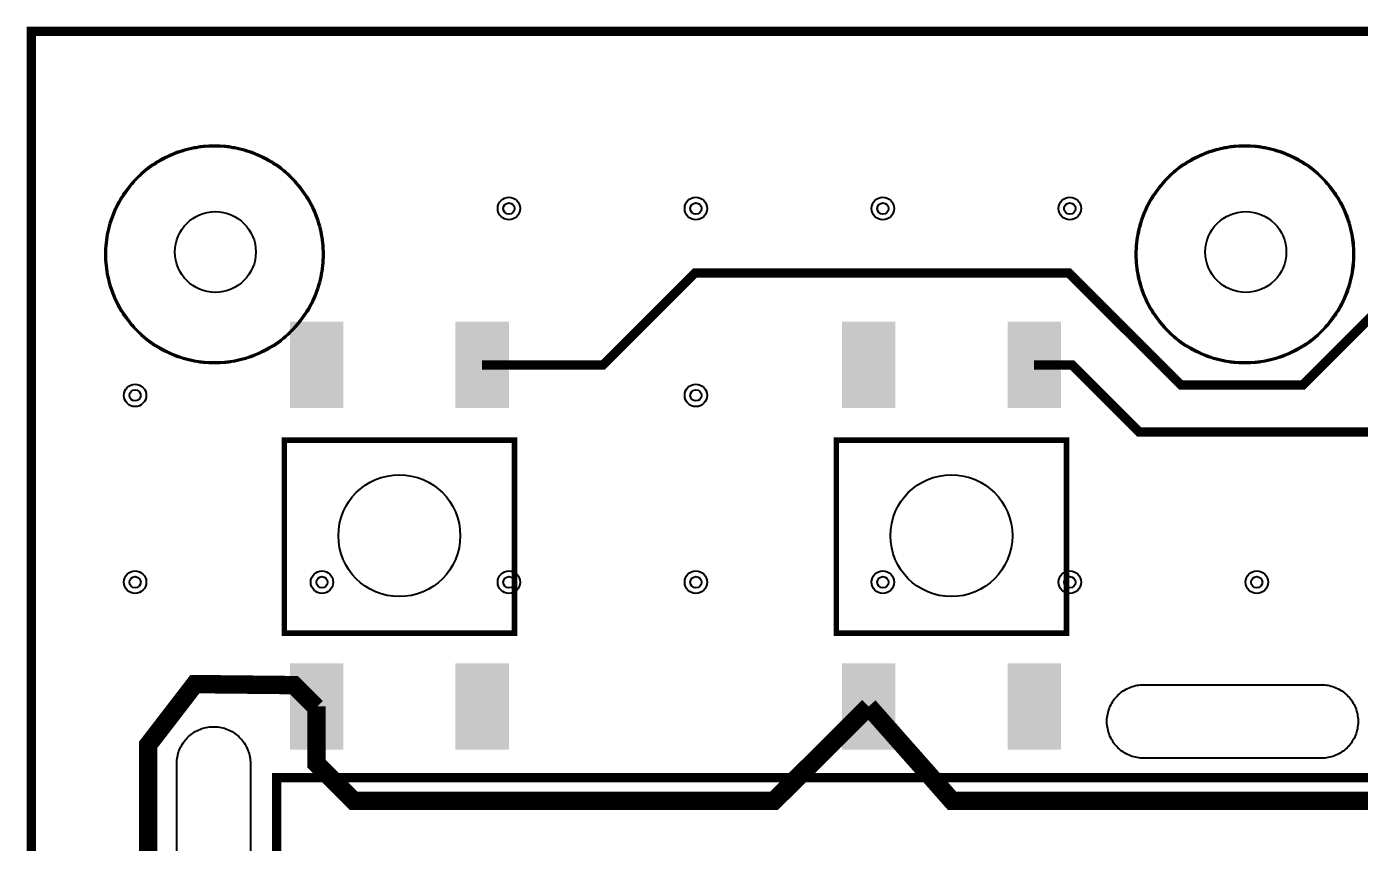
# Model space of a CAD drawing. Header units: millimetres. Extents: x -0.1 to 66.1, y -51.1 to 2.1.
# Drawn here: x -0.13 to 36.08, y -20.05 to 2.13 of the extents above; entities that cross this region are included whole.
import ezdxf

# ---------------------------------------------------------------- set-up
doc = ezdxf.new("R2010")
doc.units = ezdxf.units.MM
for name, color, linetype, true_color in [('BoardOutLine', 7, 'Continuous', 0xff00ff), ('BottomLayer', 7, 'Continuous', 0x0000ff), ('Hole', 7, 'Continuous', 0x222222), ('Multi-Layer', 7, 'Continuous', 0xc0c0c0), ('TopLayer', 7, 'Continuous', 0xff0000), ('TopPasteMaskLayer', 7, 'Continuous', 0x808080), ('TopSilkLayer', 7, 'Continuous', 0xffcc00), ('TopSolderMaskLayer', 7, 'Continuous', 0x800080)]:
    doc.layers.add(name, color=color, linetype=linetype, true_color=true_color)

msp = doc.modelspace()

# ---------------------------------------------------------------- hatches: boundary and pattern name
at = {"layer": 'TopLayer'}
for points in [[(7.05, -5.92), (8.45, -5.92), (8.45, -8.22), (7.05, -8.22)], [(11.55, -5.92), (12.95, -5.92), (12.95, -8.22), (11.55, -8.22)], [(22.05, -5.92), (23.45, -5.92), (23.45, -8.22), (22.05, -8.22)], [(26.55, -5.92), (27.95, -5.92), (27.95, -8.22), (26.55, -8.22)], [(7.05, -15.206), (8.45, -15.206), (8.45, -17.506), (7.05, -17.506)], [(11.55, -15.206), (12.95, -15.206), (12.95, -17.506), (11.55, -17.506)], [(22.05, -15.206), (23.45, -15.206), (23.45, -17.506), (22.05, -17.506)], [(26.55, -15.206), (27.95, -15.206), (27.95, -17.506), (26.55, -17.506)]]:
    msp.add_hatch(color=256, dxfattribs=at).paths.add_polyline_path(points)
at = {"layer": 'TopPasteMaskLayer'}
for points in [[(7.05, -5.92), (8.45, -5.92), (8.45, -8.22), (7.05, -8.22)], [(11.55, -5.92), (12.95, -5.92), (12.95, -8.22), (11.55, -8.22)], [(22.05, -5.92), (23.45, -5.92), (23.45, -8.22), (22.05, -8.22)], [(26.55, -5.92), (27.95, -5.92), (27.95, -8.22), (26.55, -8.22)], [(7.05, -15.206), (8.45, -15.206), (8.45, -17.506), (7.05, -17.506)], [(11.55, -15.206), (12.95, -15.206), (12.95, -17.506), (11.55, -17.506)], [(22.05, -15.206), (23.45, -15.206), (23.45, -17.506), (22.05, -17.506)], [(26.55, -15.206), (27.95, -15.206), (27.95, -17.506), (26.55, -17.506)]]:
    msp.add_hatch(color=256, dxfattribs=at).paths.add_polyline_path(points)
at = {"layer": 'TopSolderMaskLayer'}
for points in [[(7.025, -5.895), (8.475, -5.895), (8.475, -8.245), (7.025, -8.245)], [(11.525, -5.895), (12.975, -5.895), (12.975, -8.245), (11.525, -8.245)], [(22.025, -5.895), (23.475, -5.895), (23.475, -8.245), (22.025, -8.245)], [(26.525, -5.895), (27.975, -5.895), (27.975, -8.245), (26.525, -8.245)], [(7.025, -15.181), (8.475, -15.181), (8.475, -17.532), (7.025, -17.532)], [(11.525, -15.181), (12.975, -15.181), (12.975, -17.532), (11.525, -17.532)], [(22.025, -15.181), (23.475, -15.181), (23.475, -17.532), (22.025, -17.532)], [(26.525, -15.181), (27.975, -15.181), (27.975, -17.532), (26.525, -17.532)]]:
    msp.add_hatch(color=256, dxfattribs=at).paths.add_polyline_path(points)

# ---------------------------------------------------------------- linework, layer by layer
at = {"layer": 'BoardOutLine', "const_width": 0.254}
msp.add_lwpolyline([(0, 2), (66, 2), (66, -51), (0, -51), (0, 2)], close=True, dxfattribs=at)
at = {"layer": 'BottomLayer'}
for points in [[(2.041, -4.064), (2.042, -3.987), (2.046, -3.909), (2.051, -3.832), (2.058, -3.755), (2.067, -3.678), (2.078, -3.601), (2.091, -3.525), (2.107, -3.449), (2.124, -3.373), (2.143, -3.298), (2.164, -3.224), (2.187, -3.15), (2.213, -3.077), (2.24, -3.004), (2.269, -2.932), (2.299, -2.861), (2.332, -2.791), (2.367, -2.721), (2.403, -2.653), (2.441, -2.586), (2.481, -2.519), (2.523, -2.454), (2.566, -2.39), (2.611, -2.327), (2.658, -2.265), (2.706, -2.204), (2.756, -2.145), (2.807, -2.087), (2.86, -2.031), (2.915, -1.975), (2.971, -1.922), (3.028, -1.87), (3.086, -1.819), (3.146, -1.77), (3.207, -1.722), (3.27, -1.676), (3.334, -1.632), (3.398, -1.59), (3.464, -1.549), (3.531, -1.51), (3.599, -1.473), (3.668, -1.437), (3.738, -1.404), (3.808, -1.372), (3.88, -1.342), (3.952, -1.314), (4.025, -1.288), (4.099, -1.264), (4.173, -1.242), (4.248, -1.221), (4.323, -1.203), (4.399, -1.187), (4.475, -1.173), (4.551, -1.16), (4.628, -1.15), (4.705, -1.142), (4.782, -1.136), (4.86, -1.132), (4.937, -1.13), (5.015, -1.13), (5.092, -1.132), (5.169, -1.136), (5.247, -1.142), (5.324, -1.15), (5.4, -1.16), (5.477, -1.173), (5.553, -1.187), (5.629, -1.203), (5.704, -1.221), (5.779, -1.242), (5.853, -1.264), (5.927, -1.288), (6, -1.314), (6.072, -1.342), (6.143, -1.372), (6.214, -1.404), (6.284, -1.437), (6.353, -1.473), (6.421, -1.51), (6.488, -1.549), (6.553, -1.59), (6.618, -1.632), (6.682, -1.676), (6.744, -1.722), (6.805, -1.77), (6.865, -1.819), (6.924, -1.87), (6.981, -1.922), (7.037, -1.975), (7.091, -2.031), (7.144, -2.087), (7.196, -2.145), (7.246, -2.204), (7.294, -2.265), (7.341, -2.327), (7.386, -2.39), (7.429, -2.454), (7.471, -2.519), (7.511, -2.586), (7.549, -2.653), (7.585, -2.721), (7.62, -2.791), (7.652, -2.861), (7.683, -2.932), (7.712, -3.004), (7.739, -3.077), (7.764, -3.15), (7.787, -3.224), (7.809, -3.298), (7.828, -3.373), (7.845, -3.449), (7.86, -3.525), (7.874, -3.601), (7.885, -3.678), (7.894, -3.755), (7.901, -3.832), (7.906, -3.909), (7.909, -3.987), (7.91, -4.064), (7.909, -4.141), (7.906, -4.219), (7.901, -4.296), (7.894, -4.373), (7.885, -4.45), (7.874, -4.527), (7.86, -4.603), (7.845, -4.679), (7.828, -4.755), (7.809, -4.83), (7.787, -4.904), (7.764, -4.978), (7.739, -5.051), (7.712, -5.124), (7.683, -5.196), (7.652, -5.267), (7.62, -5.337), (7.585, -5.407), (7.549, -5.475), (7.511, -5.542), (7.471, -5.609), (7.429, -5.674), (7.386, -5.738), (7.341, -5.801), (7.294, -5.863), (7.246, -5.924), (7.196, -5.983), (7.144, -6.041), (7.091, -6.097), (7.037, -6.153), (6.981, -6.206), (6.924, -6.258), (6.865, -6.309), (6.805, -6.358), (6.744, -6.406), (6.682, -6.452), (6.618, -6.496), (6.553, -6.538), (6.488, -6.579), (6.421, -6.618), (6.353, -6.655), (6.284, -6.691), (6.214, -6.724), (6.143, -6.756), (6.072, -6.786), (6, -6.814), (5.927, -6.84), (5.853, -6.864), (5.779, -6.886), (5.704, -6.907), (5.629, -6.925), (5.553, -6.941), (5.477, -6.955), (5.4, -6.968), (5.324, -6.978), (5.247, -6.986), (5.169, -6.992), (5.092, -6.996), (5.015, -6.998), (4.937, -6.998), (4.86, -6.996), (4.782, -6.992), (4.705, -6.986), (4.628, -6.978), (4.551, -6.968), (4.475, -6.955), (4.399, -6.941), (4.323, -6.925), (4.248, -6.907), (4.173, -6.886), (4.099, -6.864), (4.025, -6.84), (3.952, -6.814), (3.88, -6.786), (3.808, -6.756), (3.738, -6.724), (3.668, -6.691), (3.599, -6.655), (3.531, -6.618), (3.464, -6.579), (3.398, -6.538), (3.334, -6.496), (3.27, -6.452), (3.207, -6.406), (3.146, -6.358), (3.086, -6.309), (3.028, -6.258), (2.971, -6.206), (2.915, -6.153), (2.86, -6.097), (2.807, -6.041), (2.756, -5.983), (2.706, -5.924), (2.658, -5.863), (2.611, -5.801), (2.566, -5.738), (2.523, -5.674), (2.481, -5.609), (2.441, -5.542), (2.403, -5.475), (2.367, -5.407), (2.332, -5.337), (2.299, -5.267), (2.269, -5.196), (2.24, -5.124), (2.213, -5.051), (2.187, -4.978), (2.164, -4.904), (2.143, -4.83), (2.124, -4.755), (2.107, -4.679), (2.091, -4.603), (2.078, -4.527), (2.067, -4.45), (2.058, -4.373), (2.051, -4.296), (2.046, -4.219), (2.042, -4.141), (2.041, -4.064)], [(30.041, -4.064), (30.042, -3.987), (30.045, -3.909), (30.051, -3.832), (30.058, -3.755), (30.067, -3.678), (30.078, -3.601), (30.091, -3.525), (30.107, -3.449), (30.124, -3.373), (30.143, -3.298), (30.164, -3.224), (30.187, -3.15), (30.213, -3.077), (30.24, -3.004), (30.268, -2.932), (30.299, -2.861), (30.332, -2.791), (30.367, -2.721), (30.403, -2.653), (30.441, -2.586), (30.481, -2.519), (30.523, -2.454), (30.566, -2.39), (30.611, -2.327), (30.658, -2.265), (30.706, -2.204), (30.756, -2.145), (30.807, -2.087), (30.86, -2.031), (30.915, -1.975), (30.97, -1.922), (31.028, -1.87), (31.086, -1.819), (31.146, -1.77), (31.207, -1.722), (31.27, -1.676), (31.333, -1.632), (31.398, -1.59), (31.464, -1.549), (31.531, -1.51), (31.599, -1.473), (31.668, -1.437), (31.738, -1.404), (31.808, -1.372), (31.88, -1.342), (31.952, -1.314), (32.025, -1.288), (32.099, -1.264), (32.173, -1.242), (32.248, -1.221), (32.323, -1.203), (32.399, -1.187), (32.475, -1.173), (32.551, -1.16), (32.628, -1.15), (32.705, -1.142), (32.782, -1.136), (32.86, -1.132), (32.937, -1.13), (33.015, -1.13), (33.092, -1.132), (33.169, -1.136), (33.247, -1.142), (33.324, -1.15), (33.4, -1.16), (33.477, -1.173), (33.553, -1.187), (33.629, -1.203), (33.704, -1.221), (33.779, -1.242), (33.853, -1.264), (33.927, -1.288), (34, -1.314), (34.072, -1.342), (34.143, -1.372), (34.214, -1.404), (34.284, -1.437), (34.353, -1.473), (34.421, -1.51), (34.488, -1.549), (34.553, -1.59), (34.618, -1.632), (34.682, -1.676), (34.744, -1.722), (34.805, -1.77), (34.865, -1.819), (34.924, -1.87), (34.981, -1.922), (35.037, -1.975), (35.091, -2.031), (35.144, -2.087), (35.196, -2.145), (35.246, -2.204), (35.294, -2.265), (35.341, -2.327), (35.386, -2.39), (35.429, -2.454), (35.471, -2.519), (35.511, -2.586), (35.549, -2.653), (35.585, -2.721), (35.62, -2.791), (35.652, -2.861), (35.683, -2.932), (35.712, -3.004), (35.739, -3.077), (35.764, -3.15), (35.787, -3.224), (35.809, -3.298), (35.828, -3.373), (35.845, -3.449), (35.86, -3.525), (35.873, -3.601), (35.885, -3.678), (35.894, -3.755), (35.901, -3.832), (35.906, -3.909), (35.909, -3.987), (35.91, -4.064), (35.909, -4.141), (35.906, -4.219), (35.901, -4.296), (35.894, -4.373), (35.885, -4.45), (35.873, -4.527), (35.86, -4.603), (35.845, -4.679), (35.828, -4.755), (35.809, -4.83), (35.787, -4.904), (35.764, -4.978), (35.739, -5.051), (35.712, -5.124), (35.683, -5.196), (35.652, -5.267), (35.62, -5.337), (35.585, -5.407), (35.549, -5.475), (35.511, -5.542), (35.471, -5.609), (35.429, -5.674), (35.386, -5.738), (35.341, -5.801), (35.294, -5.863), (35.246, -5.924), (35.196, -5.983), (35.144, -6.041), (35.091, -6.097), (35.037, -6.153), (34.981, -6.206), (34.924, -6.258), (34.865, -6.309), (34.805, -6.358), (34.744, -6.406), (34.682, -6.452), (34.618, -6.496), (34.553, -6.538), (34.488, -6.579), (34.421, -6.618), (34.353, -6.655), (34.284, -6.691), (34.214, -6.724), (34.143, -6.756), (34.072, -6.786), (34, -6.814), (33.927, -6.84), (33.853, -6.864), (33.779, -6.886), (33.704, -6.907), (33.629, -6.925), (33.553, -6.941), (33.477, -6.955), (33.4, -6.968), (33.324, -6.978), (33.247, -6.986), (33.169, -6.992), (33.092, -6.996), (33.015, -6.998), (32.937, -6.998), (32.86, -6.996), (32.782, -6.992), (32.705, -6.986), (32.628, -6.978), (32.551, -6.968), (32.475, -6.955), (32.399, -6.941), (32.323, -6.925), (32.248, -6.907), (32.173, -6.886), (32.099, -6.864), (32.025, -6.84), (31.952, -6.814), (31.88, -6.786), (31.808, -6.756), (31.738, -6.724), (31.668, -6.691), (31.599, -6.655), (31.531, -6.618), (31.464, -6.579), (31.398, -6.538), (31.333, -6.496), (31.27, -6.452), (31.207, -6.406), (31.146, -6.358), (31.086, -6.309), (31.028, -6.258), (30.97, -6.206), (30.915, -6.153), (30.86, -6.097), (30.807, -6.041), (30.756, -5.983), (30.706, -5.924), (30.658, -5.863), (30.611, -5.801), (30.566, -5.738), (30.523, -5.674), (30.481, -5.609), (30.441, -5.542), (30.403, -5.475), (30.367, -5.407), (30.332, -5.337), (30.299, -5.267), (30.268, -5.196), (30.24, -5.124), (30.213, -5.051), (30.187, -4.978), (30.164, -4.904), (30.143, -4.83), (30.124, -4.755), (30.107, -4.679), (30.091, -4.603), (30.078, -4.527), (30.067, -4.45), (30.058, -4.373), (30.051, -4.296), (30.045, -4.219), (30.042, -4.141), (30.041, -4.064)]]:
    msp.add_lwpolyline(points, close=True, dxfattribs=at)
at = {"layer": 'Hole'}
for centre in [(12.978, -2.818), (18.058, -2.818), (23.138, -2.818), (28.218, -2.818), (2.818, -7.898), (18.058, -7.898), (2.818, -12.978), (7.898, -12.978), (12.978, -12.978), (18.058, -12.978), (23.138, -12.978), (28.218, -12.978), (33.298, -12.978)]:
    msp.add_circle(centre, 0.153, dxfattribs=at)
at = {"layer": 'Multi-Layer'}
msp.add_lwpolyline([(30.226, -15.764), (35.052, -15.764), (35.098, -15.765), (35.143, -15.768), (35.188, -15.773), (35.233, -15.781), (35.278, -15.79), (35.322, -15.801), (35.365, -15.814), (35.408, -15.83), (35.45, -15.847), (35.492, -15.866), (35.532, -15.887), (35.572, -15.91), (35.61, -15.934), (35.647, -15.96), (35.683, -15.988), (35.718, -16.018), (35.751, -16.049), (35.783, -16.081), (35.813, -16.115), (35.842, -16.151), (35.869, -16.187), (35.894, -16.225), (35.918, -16.264), (35.94, -16.304), (35.96, -16.345), (35.978, -16.387), (35.994, -16.429), (36.009, -16.472), (36.021, -16.516), (36.031, -16.561), (36.039, -16.605), (36.046, -16.65), (36.05, -16.696), (36.052, -16.741), (36.052, -16.787), (36.05, -16.832), (36.046, -16.878), (36.039, -16.923), (36.031, -16.967), (36.021, -17.012), (36.009, -17.056), (35.994, -17.099), (35.978, -17.141), (35.96, -17.183), (35.94, -17.224), (35.918, -17.264), (35.894, -17.303), (35.869, -17.341), (35.842, -17.377), (35.813, -17.413), (35.783, -17.447), (35.751, -17.479), (35.718, -17.51), (35.683, -17.54), (35.647, -17.568), (35.61, -17.594), (35.572, -17.618), (35.532, -17.641), (35.492, -17.662), (35.45, -17.681), (35.408, -17.698), (35.365, -17.714), (35.322, -17.727), (35.278, -17.738), (35.233, -17.747), (35.188, -17.755), (35.143, -17.76), (35.098, -17.763), (35.052, -17.764), (30.226, -17.764), (30.18, -17.763), (30.135, -17.76), (30.09, -17.755), (30.045, -17.747), (30, -17.738), (29.956, -17.727), (29.913, -17.714), (29.87, -17.698), (29.828, -17.681), (29.786, -17.662), (29.746, -17.641), (29.706, -17.618), (29.668, -17.594), (29.631, -17.568), (29.595, -17.54), (29.56, -17.51), (29.527, -17.479), (29.495, -17.447), (29.465, -17.413), (29.436, -17.377), (29.409, -17.341), (29.384, -17.303), (29.36, -17.264), (29.338, -17.224), (29.318, -17.183), (29.3, -17.141), (29.284, -17.099), (29.269, -17.056), (29.257, -17.012), (29.247, -16.967), (29.239, -16.923), (29.232, -16.878), (29.228, -16.832), (29.226, -16.787), (29.226, -16.741), (29.228, -16.696), (29.232, -16.65), (29.239, -16.605), (29.247, -16.561), (29.257, -16.516), (29.269, -16.472), (29.284, -16.429), (29.3, -16.387), (29.318, -16.345), (29.338, -16.304), (29.36, -16.264), (29.384, -16.225), (29.409, -16.187), (29.436, -16.151), (29.465, -16.115), (29.495, -16.081), (29.527, -16.049), (29.56, -16.018), (29.595, -15.988), (29.631, -15.96), (29.668, -15.934), (29.706, -15.91), (29.746, -15.887), (29.786, -15.866), (29.828, -15.847), (29.87, -15.83), (29.913, -15.814), (29.956, -15.801), (30, -15.79), (30.045, -15.781), (30.09, -15.773), (30.135, -15.768), (30.18, -15.765), (30.226, -15.764)], close=True, dxfattribs=at)
msp.add_lwpolyline([(3.953, -24.892), (3.953, -17.907), (3.954, -17.861), (3.957, -17.816), (3.962, -17.771), (3.97, -17.726), (3.979, -17.681), (3.99, -17.637), (4.003, -17.594), (4.019, -17.551), (4.036, -17.509), (4.055, -17.467), (4.076, -17.427), (4.099, -17.387), (4.123, -17.349), (4.149, -17.312), (4.177, -17.276), (4.207, -17.241), (4.238, -17.208), (4.27, -17.176), (4.304, -17.146), (4.34, -17.117), (4.376, -17.09), (4.414, -17.065), (4.453, -17.041), (4.493, -17.019), (4.534, -16.999), (4.576, -16.981), (4.618, -16.965), (4.661, -16.95), (4.705, -16.938), (4.75, -16.928), (4.794, -16.92), (4.839, -16.913), (4.885, -16.909), (4.93, -16.907), (4.976, -16.907), (5.021, -16.909), (5.067, -16.913), (5.112, -16.92), (5.156, -16.928), (5.201, -16.938), (5.245, -16.95), (5.288, -16.965), (5.33, -16.981), (5.372, -16.999), (5.413, -17.019), (5.453, -17.041), (5.492, -17.065), (5.53, -17.09), (5.566, -17.117), (5.602, -17.146), (5.636, -17.176), (5.668, -17.208), (5.699, -17.241), (5.729, -17.276), (5.757, -17.312), (5.783, -17.349), (5.807, -17.387), (5.83, -17.427), (5.851, -17.467), (5.87, -17.509), (5.887, -17.551), (5.903, -17.594), (5.916, -17.637), (5.927, -17.681), (5.936, -17.726), (5.944, -17.771), (5.949, -17.816), (5.952, -17.861), (5.953, -17.907), (5.953, -17.907), (5.953, -24.892)], dxfattribs=at)
for centre, radius in [((12.978, -2.818), 0.305), ((18.058, -2.818), 0.305), ((23.138, -2.818), 0.305), ((28.218, -2.818), 0.305), ((5, -4), 1.1), ((33, -4), 1.1), ((2.818, -7.898), 0.305), ((18.058, -7.898), 0.305), ((2.818, -12.978), 0.305), ((7.898, -12.978), 0.305), ((12.978, -12.978), 0.305), ((18.058, -12.978), 0.305), ((23.138, -12.978), 0.305), ((28.218, -12.978), 0.305), ((33.298, -12.978), 0.305)]:
    msp.add_circle(centre, radius, dxfattribs=at)
at = {"layer": 'TopLayer'}
for points in [[(2.004, -4.064), (2.005, -3.986), (2.008, -3.908), (2.013, -3.831), (2.021, -3.753), (2.03, -3.676), (2.041, -3.599), (2.054, -3.522), (2.069, -3.446), (2.086, -3.37), (2.106, -3.295), (2.127, -3.22), (2.15, -3.146), (2.175, -3.072), (2.202, -2.999), (2.23, -2.927), (2.261, -2.855), (2.294, -2.785), (2.328, -2.715), (2.364, -2.646), (2.402, -2.578), (2.442, -2.511), (2.484, -2.446), (2.527, -2.381), (2.572, -2.317), (2.618, -2.255), (2.667, -2.194), (2.716, -2.134), (2.768, -2.076), (2.82, -2.019), (2.875, -1.963), (2.93, -1.908), (2.987, -1.856), (3.046, -1.804), (3.106, -1.755), (3.167, -1.706), (3.229, -1.66), (3.293, -1.615), (3.357, -1.572), (3.423, -1.53), (3.49, -1.491), (3.558, -1.453), (3.627, -1.416), (3.697, -1.382), (3.767, -1.349), (3.839, -1.319), (3.911, -1.29), (3.984, -1.263), (4.058, -1.238), (4.132, -1.215), (4.207, -1.194), (4.282, -1.175), (4.358, -1.157), (4.434, -1.142), (4.511, -1.129), (4.588, -1.118), (4.665, -1.109), (4.743, -1.102), (4.82, -1.097), (4.898, -1.093), (4.976, -1.092), (5.054, -1.093), (5.131, -1.097), (5.209, -1.102), (5.286, -1.109), (5.364, -1.118), (5.441, -1.129), (5.517, -1.142), (5.594, -1.157), (5.67, -1.175), (5.745, -1.194), (5.82, -1.215), (5.894, -1.238), (5.968, -1.263), (6.041, -1.29), (6.113, -1.319), (6.185, -1.349), (6.255, -1.382), (6.325, -1.416), (6.394, -1.453), (6.462, -1.491), (6.529, -1.53), (6.594, -1.572), (6.659, -1.615), (6.723, -1.66), (6.785, -1.706), (6.846, -1.755), (6.906, -1.804), (6.964, -1.856), (7.021, -1.908), (7.077, -1.963), (7.131, -2.019), (7.184, -2.076), (7.235, -2.134), (7.285, -2.194), (7.333, -2.255), (7.38, -2.317), (7.425, -2.381), (7.468, -2.446), (7.51, -2.511), (7.549, -2.578), (7.587, -2.646), (7.624, -2.715), (7.658, -2.785), (7.691, -2.855), (7.721, -2.927), (7.75, -2.999), (7.777, -3.072), (7.802, -3.146), (7.825, -3.22), (7.846, -3.295), (7.865, -3.37), (7.882, -3.446), (7.898, -3.522), (7.911, -3.599), (7.922, -3.676), (7.931, -3.753), (7.938, -3.831), (7.943, -3.908), (7.946, -3.986), (7.947, -4.064), (7.946, -4.142), (7.943, -4.22), (7.938, -4.297), (7.931, -4.375), (7.922, -4.452), (7.911, -4.529), (7.898, -4.606), (7.882, -4.682), (7.865, -4.758), (7.846, -4.833), (7.825, -4.908), (7.802, -4.982), (7.777, -5.056), (7.75, -5.129), (7.721, -5.201), (7.691, -5.273), (7.658, -5.343), (7.624, -5.413), (7.587, -5.482), (7.549, -5.55), (7.51, -5.617), (7.468, -5.682), (7.425, -5.747), (7.38, -5.811), (7.333, -5.873), (7.285, -5.934), (7.235, -5.994), (7.184, -6.052), (7.131, -6.109), (7.077, -6.165), (7.021, -6.22), (6.964, -6.272), (6.906, -6.324), (6.846, -6.373), (6.785, -6.422), (6.723, -6.468), (6.659, -6.513), (6.594, -6.556), (6.529, -6.598), (6.462, -6.637), (6.394, -6.675), (6.325, -6.712), (6.255, -6.746), (6.185, -6.779), (6.113, -6.809), (6.041, -6.838), (5.968, -6.865), (5.894, -6.89), (5.82, -6.913), (5.745, -6.934), (5.67, -6.953), (5.594, -6.971), (5.517, -6.986), (5.441, -6.999), (5.364, -7.01), (5.286, -7.019), (5.209, -7.026), (5.131, -7.031), (5.054, -7.035), (4.976, -7.036), (4.898, -7.035), (4.82, -7.031), (4.743, -7.026), (4.665, -7.019), (4.588, -7.01), (4.511, -6.999), (4.434, -6.986), (4.358, -6.971), (4.282, -6.953), (4.207, -6.934), (4.132, -6.913), (4.058, -6.89), (3.984, -6.865), (3.911, -6.838), (3.839, -6.809), (3.767, -6.779), (3.697, -6.746), (3.627, -6.712), (3.558, -6.675), (3.49, -6.637), (3.423, -6.598), (3.357, -6.556), (3.293, -6.513), (3.229, -6.468), (3.167, -6.422), (3.106, -6.373), (3.046, -6.324), (2.987, -6.272), (2.93, -6.22), (2.875, -6.165), (2.82, -6.109), (2.768, -6.052), (2.716, -5.994), (2.667, -5.934), (2.618, -5.873), (2.572, -5.811), (2.527, -5.747), (2.484, -5.682), (2.442, -5.617), (2.402, -5.55), (2.364, -5.482), (2.328, -5.413), (2.294, -5.343), (2.261, -5.273), (2.23, -5.201), (2.202, -5.129), (2.175, -5.056), (2.15, -4.982), (2.127, -4.908), (2.106, -4.833), (2.086, -4.758), (2.069, -4.682), (2.054, -4.606), (2.041, -4.529), (2.03, -4.452), (2.021, -4.375), (2.013, -4.297), (2.008, -4.22), (2.005, -4.142), (2.004, -4.064)], [(2.004, -4.064), (2.005, -3.986), (2.008, -3.908), (2.013, -3.831), (2.021, -3.753), (2.03, -3.676), (2.041, -3.599), (2.054, -3.522), (2.069, -3.446), (2.086, -3.37), (2.106, -3.295), (2.127, -3.22), (2.15, -3.146), (2.175, -3.072), (2.202, -2.999), (2.23, -2.927), (2.261, -2.855), (2.294, -2.785), (2.328, -2.715), (2.364, -2.646), (2.402, -2.578), (2.442, -2.511), (2.484, -2.446), (2.527, -2.381), (2.572, -2.317), (2.618, -2.255), (2.667, -2.194), (2.716, -2.134), (2.768, -2.076), (2.82, -2.019), (2.875, -1.963), (2.93, -1.908), (2.987, -1.856), (3.046, -1.804), (3.106, -1.755), (3.167, -1.706), (3.229, -1.66), (3.293, -1.615), (3.357, -1.572), (3.423, -1.53), (3.49, -1.491), (3.558, -1.453), (3.627, -1.416), (3.697, -1.382), (3.767, -1.349), (3.839, -1.319), (3.911, -1.29), (3.984, -1.263), (4.058, -1.238), (4.132, -1.215), (4.207, -1.194), (4.282, -1.175), (4.358, -1.157), (4.434, -1.142), (4.511, -1.129), (4.588, -1.118), (4.665, -1.109), (4.743, -1.102), (4.82, -1.097), (4.898, -1.093), (4.976, -1.092), (5.054, -1.093), (5.131, -1.097), (5.209, -1.102), (5.286, -1.109), (5.364, -1.118), (5.441, -1.129), (5.517, -1.142), (5.594, -1.157), (5.67, -1.175), (5.745, -1.194), (5.82, -1.215), (5.894, -1.238), (5.968, -1.263), (6.041, -1.29), (6.113, -1.319), (6.185, -1.349), (6.255, -1.382), (6.325, -1.416), (6.394, -1.453), (6.462, -1.491), (6.529, -1.53), (6.594, -1.572), (6.659, -1.615), (6.723, -1.66), (6.785, -1.706), (6.846, -1.755), (6.906, -1.804), (6.964, -1.856), (7.021, -1.908), (7.077, -1.963), (7.131, -2.019), (7.184, -2.076), (7.235, -2.134), (7.285, -2.194), (7.333, -2.255), (7.38, -2.317), (7.425, -2.381), (7.468, -2.446), (7.51, -2.511), (7.549, -2.578), (7.587, -2.646), (7.624, -2.715), (7.658, -2.785), (7.691, -2.855), (7.721, -2.927), (7.75, -2.999), (7.777, -3.072), (7.802, -3.146), (7.825, -3.22), (7.846, -3.295), (7.865, -3.37), (7.882, -3.446), (7.898, -3.522), (7.911, -3.599), (7.922, -3.676), (7.931, -3.753), (7.938, -3.831), (7.943, -3.908), (7.946, -3.986), (7.947, -4.064), (7.946, -4.142), (7.943, -4.22), (7.938, -4.297), (7.931, -4.375), (7.922, -4.452), (7.911, -4.529), (7.898, -4.606), (7.882, -4.682), (7.865, -4.758), (7.846, -4.833), (7.825, -4.908), (7.802, -4.982), (7.777, -5.056), (7.75, -5.129), (7.721, -5.201), (7.691, -5.273), (7.658, -5.343), (7.624, -5.413), (7.587, -5.482), (7.549, -5.55), (7.51, -5.617), (7.468, -5.682), (7.425, -5.747), (7.38, -5.811), (7.333, -5.873), (7.285, -5.934), (7.235, -5.994), (7.184, -6.052), (7.131, -6.109), (7.077, -6.165), (7.021, -6.22), (6.964, -6.272), (6.906, -6.324), (6.846, -6.373), (6.785, -6.422), (6.723, -6.468), (6.659, -6.513), (6.594, -6.556), (6.529, -6.598), (6.462, -6.637), (6.394, -6.675), (6.325, -6.712), (6.255, -6.746), (6.185, -6.779), (6.113, -6.809), (6.041, -6.838), (5.968, -6.865), (5.894, -6.89), (5.82, -6.913), (5.745, -6.934), (5.67, -6.953), (5.594, -6.971), (5.517, -6.986), (5.441, -6.999), (5.364, -7.01), (5.286, -7.019), (5.209, -7.026), (5.131, -7.031), (5.054, -7.035), (4.976, -7.036), (4.898, -7.035), (4.82, -7.031), (4.743, -7.026), (4.665, -7.019), (4.588, -7.01), (4.511, -6.999), (4.434, -6.986), (4.358, -6.971), (4.282, -6.953), (4.207, -6.934), (4.132, -6.913), (4.058, -6.89), (3.984, -6.865), (3.911, -6.838), (3.839, -6.809), (3.767, -6.779), (3.697, -6.746), (3.627, -6.712), (3.558, -6.675), (3.49, -6.637), (3.423, -6.598), (3.357, -6.556), (3.293, -6.513), (3.229, -6.468), (3.167, -6.422), (3.106, -6.373), (3.046, -6.324), (2.987, -6.272), (2.93, -6.22), (2.875, -6.165), (2.82, -6.109), (2.768, -6.052), (2.716, -5.994), (2.667, -5.934), (2.618, -5.873), (2.572, -5.811), (2.527, -5.747), (2.484, -5.682), (2.442, -5.617), (2.402, -5.55), (2.364, -5.482), (2.328, -5.413), (2.294, -5.343), (2.261, -5.273), (2.23, -5.201), (2.202, -5.129), (2.175, -5.056), (2.15, -4.982), (2.127, -4.908), (2.106, -4.833), (2.086, -4.758), (2.069, -4.682), (2.054, -4.606), (2.041, -4.529), (2.03, -4.452), (2.021, -4.375), (2.013, -4.297), (2.008, -4.22), (2.005, -4.142), (2.004, -4.064)], [(30.004, -4.064), (30.005, -3.986), (30.008, -3.908), (30.013, -3.831), (30.021, -3.753), (30.03, -3.676), (30.041, -3.599), (30.054, -3.522), (30.069, -3.446), (30.086, -3.37), (30.105, -3.295), (30.127, -3.22), (30.15, -3.146), (30.175, -3.072), (30.202, -2.999), (30.23, -2.927), (30.261, -2.855), (30.294, -2.785), (30.328, -2.715), (30.364, -2.646), (30.402, -2.578), (30.442, -2.511), (30.484, -2.446), (30.527, -2.381), (30.572, -2.317), (30.618, -2.255), (30.666, -2.194), (30.716, -2.134), (30.767, -2.076), (30.82, -2.019), (30.875, -1.963), (30.93, -1.908), (30.987, -1.856), (31.046, -1.804), (31.106, -1.755), (31.167, -1.706), (31.229, -1.66), (31.293, -1.615), (31.357, -1.572), (31.423, -1.53), (31.49, -1.491), (31.558, -1.453), (31.627, -1.416), (31.697, -1.382), (31.767, -1.349), (31.839, -1.319), (31.911, -1.29), (31.984, -1.263), (32.058, -1.238), (32.132, -1.215), (32.207, -1.194), (32.282, -1.175), (32.358, -1.157), (32.434, -1.142), (32.511, -1.129), (32.588, -1.118), (32.665, -1.109), (32.743, -1.102), (32.82, -1.097), (32.898, -1.093), (32.976, -1.092), (33.054, -1.093), (33.131, -1.097), (33.209, -1.102), (33.286, -1.109), (33.364, -1.118), (33.441, -1.129), (33.517, -1.142), (33.594, -1.157), (33.67, -1.175), (33.745, -1.194), (33.82, -1.215), (33.894, -1.238), (33.968, -1.263), (34.041, -1.29), (34.113, -1.319), (34.184, -1.349), (34.255, -1.382), (34.325, -1.416), (34.394, -1.453), (34.462, -1.491), (34.528, -1.53), (34.594, -1.572), (34.659, -1.615), (34.722, -1.66), (34.785, -1.706), (34.846, -1.755), (34.906, -1.804), (34.964, -1.856), (35.021, -1.908), (35.077, -1.963), (35.131, -2.019), (35.184, -2.076), (35.235, -2.134), (35.285, -2.194), (35.333, -2.255), (35.38, -2.317), (35.425, -2.381), (35.468, -2.446), (35.509, -2.511), (35.549, -2.578), (35.587, -2.646), (35.623, -2.715), (35.658, -2.785), (35.69, -2.855), (35.721, -2.927), (35.75, -2.999), (35.777, -3.072), (35.802, -3.146), (35.825, -3.22), (35.846, -3.295), (35.865, -3.37), (35.882, -3.446), (35.898, -3.522), (35.911, -3.599), (35.922, -3.676), (35.931, -3.753), (35.938, -3.831), (35.943, -3.908), (35.946, -3.986), (35.947, -4.064), (35.946, -4.142), (35.943, -4.22), (35.938, -4.297), (35.931, -4.375), (35.922, -4.452), (35.911, -4.529), (35.898, -4.606), (35.882, -4.682), (35.865, -4.758), (35.846, -4.833), (35.825, -4.908), (35.802, -4.982), (35.777, -5.056), (35.75, -5.129), (35.721, -5.201), (35.69, -5.273), (35.658, -5.343), (35.623, -5.413), (35.587, -5.482), (35.549, -5.55), (35.509, -5.617), (35.468, -5.682), (35.425, -5.747), (35.38, -5.811), (35.333, -5.873), (35.285, -5.934), (35.235, -5.994), (35.184, -6.052), (35.131, -6.109), (35.077, -6.165), (35.021, -6.22), (34.964, -6.272), (34.906, -6.324), (34.846, -6.373), (34.785, -6.422), (34.722, -6.468), (34.659, -6.513), (34.594, -6.556), (34.528, -6.598), (34.462, -6.637), (34.394, -6.675), (34.325, -6.712), (34.255, -6.746), (34.184, -6.779), (34.113, -6.809), (34.041, -6.838), (33.968, -6.865), (33.894, -6.89), (33.82, -6.913), (33.745, -6.934), (33.67, -6.953), (33.594, -6.971), (33.517, -6.986), (33.441, -6.999), (33.364, -7.01), (33.286, -7.019), (33.209, -7.026), (33.131, -7.031), (33.054, -7.035), (32.976, -7.036), (32.898, -7.035), (32.82, -7.031), (32.743, -7.026), (32.665, -7.019), (32.588, -7.01), (32.511, -6.999), (32.434, -6.986), (32.358, -6.971), (32.282, -6.953), (32.207, -6.934), (32.132, -6.913), (32.058, -6.89), (31.984, -6.865), (31.911, -6.838), (31.839, -6.809), (31.767, -6.779), (31.697, -6.746), (31.627, -6.712), (31.558, -6.675), (31.49, -6.637), (31.423, -6.598), (31.357, -6.556), (31.293, -6.513), (31.229, -6.468), (31.167, -6.422), (31.106, -6.373), (31.046, -6.324), (30.987, -6.272), (30.93, -6.22), (30.875, -6.165), (30.82, -6.109), (30.767, -6.052), (30.716, -5.994), (30.666, -5.934), (30.618, -5.873), (30.572, -5.811), (30.527, -5.747), (30.484, -5.682), (30.442, -5.617), (30.402, -5.55), (30.364, -5.482), (30.328, -5.413), (30.294, -5.343), (30.261, -5.273), (30.23, -5.201), (30.202, -5.129), (30.175, -5.056), (30.15, -4.982), (30.127, -4.908), (30.105, -4.833), (30.086, -4.758), (30.069, -4.682), (30.054, -4.606), (30.041, -4.529), (30.03, -4.452), (30.021, -4.375), (30.013, -4.297), (30.008, -4.22), (30.005, -4.142), (30.004, -4.064)], [(30.004, -4.064), (30.005, -3.986), (30.008, -3.908), (30.013, -3.831), (30.021, -3.753), (30.03, -3.676), (30.041, -3.599), (30.054, -3.522), (30.069, -3.446), (30.086, -3.37), (30.105, -3.295), (30.127, -3.22), (30.15, -3.146), (30.175, -3.072), (30.202, -2.999), (30.23, -2.927), (30.261, -2.855), (30.294, -2.785), (30.328, -2.715), (30.364, -2.646), (30.402, -2.578), (30.442, -2.511), (30.484, -2.446), (30.527, -2.381), (30.572, -2.317), (30.618, -2.255), (30.666, -2.194), (30.716, -2.134), (30.767, -2.076), (30.82, -2.019), (30.875, -1.963), (30.93, -1.908), (30.987, -1.856), (31.046, -1.804), (31.106, -1.755), (31.167, -1.706), (31.229, -1.66), (31.293, -1.615), (31.357, -1.572), (31.423, -1.53), (31.49, -1.491), (31.558, -1.453), (31.627, -1.416), (31.697, -1.382), (31.767, -1.349), (31.839, -1.319), (31.911, -1.29), (31.984, -1.263), (32.058, -1.238), (32.132, -1.215), (32.207, -1.194), (32.282, -1.175), (32.358, -1.157), (32.434, -1.142), (32.511, -1.129), (32.588, -1.118), (32.665, -1.109), (32.743, -1.102), (32.82, -1.097), (32.898, -1.093), (32.976, -1.092), (33.054, -1.093), (33.131, -1.097), (33.209, -1.102), (33.286, -1.109), (33.364, -1.118), (33.441, -1.129), (33.517, -1.142), (33.594, -1.157), (33.67, -1.175), (33.745, -1.194), (33.82, -1.215), (33.894, -1.238), (33.968, -1.263), (34.041, -1.29), (34.113, -1.319), (34.184, -1.349), (34.255, -1.382), (34.325, -1.416), (34.394, -1.453), (34.462, -1.491), (34.528, -1.53), (34.594, -1.572), (34.659, -1.615), (34.722, -1.66), (34.785, -1.706), (34.846, -1.755), (34.906, -1.804), (34.964, -1.856), (35.021, -1.908), (35.077, -1.963), (35.131, -2.019), (35.184, -2.076), (35.235, -2.134), (35.285, -2.194), (35.333, -2.255), (35.38, -2.317), (35.425, -2.381), (35.468, -2.446), (35.509, -2.511), (35.549, -2.578), (35.587, -2.646), (35.623, -2.715), (35.658, -2.785), (35.69, -2.855), (35.721, -2.927), (35.75, -2.999), (35.777, -3.072), (35.802, -3.146), (35.825, -3.22), (35.846, -3.295), (35.865, -3.37), (35.882, -3.446), (35.898, -3.522), (35.911, -3.599), (35.922, -3.676), (35.931, -3.753), (35.938, -3.831), (35.943, -3.908), (35.946, -3.986), (35.947, -4.064), (35.946, -4.142), (35.943, -4.22), (35.938, -4.297), (35.931, -4.375), (35.922, -4.452), (35.911, -4.529), (35.898, -4.606), (35.882, -4.682), (35.865, -4.758), (35.846, -4.833), (35.825, -4.908), (35.802, -4.982), (35.777, -5.056), (35.75, -5.129), (35.721, -5.201), (35.69, -5.273), (35.658, -5.343), (35.623, -5.413), (35.587, -5.482), (35.549, -5.55), (35.509, -5.617), (35.468, -5.682), (35.425, -5.747), (35.38, -5.811), (35.333, -5.873), (35.285, -5.934), (35.235, -5.994), (35.184, -6.052), (35.131, -6.109), (35.077, -6.165), (35.021, -6.22), (34.964, -6.272), (34.906, -6.324), (34.846, -6.373), (34.785, -6.422), (34.722, -6.468), (34.659, -6.513), (34.594, -6.556), (34.528, -6.598), (34.462, -6.637), (34.394, -6.675), (34.325, -6.712), (34.255, -6.746), (34.184, -6.779), (34.113, -6.809), (34.041, -6.838), (33.968, -6.865), (33.894, -6.89), (33.82, -6.913), (33.745, -6.934), (33.67, -6.953), (33.594, -6.971), (33.517, -6.986), (33.441, -6.999), (33.364, -7.01), (33.286, -7.019), (33.209, -7.026), (33.131, -7.031), (33.054, -7.035), (32.976, -7.036), (32.898, -7.035), (32.82, -7.031), (32.743, -7.026), (32.665, -7.019), (32.588, -7.01), (32.511, -6.999), (32.434, -6.986), (32.358, -6.971), (32.282, -6.953), (32.207, -6.934), (32.132, -6.913), (32.058, -6.89), (31.984, -6.865), (31.911, -6.838), (31.839, -6.809), (31.767, -6.779), (31.697, -6.746), (31.627, -6.712), (31.558, -6.675), (31.49, -6.637), (31.423, -6.598), (31.357, -6.556), (31.293, -6.513), (31.229, -6.468), (31.167, -6.422), (31.106, -6.373), (31.046, -6.324), (30.987, -6.272), (30.93, -6.22), (30.875, -6.165), (30.82, -6.109), (30.767, -6.052), (30.716, -5.994), (30.666, -5.934), (30.618, -5.873), (30.572, -5.811), (30.527, -5.747), (30.484, -5.682), (30.442, -5.617), (30.402, -5.55), (30.364, -5.482), (30.328, -5.413), (30.294, -5.343), (30.261, -5.273), (30.23, -5.201), (30.202, -5.129), (30.175, -5.056), (30.15, -4.982), (30.127, -4.908), (30.105, -4.833), (30.086, -4.758), (30.069, -4.682), (30.054, -4.606), (30.041, -4.529), (30.03, -4.452), (30.021, -4.375), (30.013, -4.297), (30.008, -4.22), (30.005, -4.142), (30.004, -4.064)], [(30.004, -4.064), (30.005, -3.986), (30.008, -3.908), (30.013, -3.831), (30.021, -3.753), (30.03, -3.676), (30.041, -3.599), (30.054, -3.522), (30.069, -3.446), (30.086, -3.37), (30.105, -3.295), (30.127, -3.22), (30.15, -3.146), (30.175, -3.072), (30.202, -2.999), (30.23, -2.927), (30.261, -2.855), (30.294, -2.785), (30.328, -2.715), (30.364, -2.646), (30.402, -2.578), (30.442, -2.511), (30.484, -2.446), (30.527, -2.381), (30.572, -2.317), (30.618, -2.255), (30.666, -2.194), (30.716, -2.134), (30.767, -2.076), (30.82, -2.019), (30.875, -1.963), (30.93, -1.908), (30.987, -1.856), (31.046, -1.804), (31.106, -1.755), (31.167, -1.706), (31.229, -1.66), (31.293, -1.615), (31.357, -1.572), (31.423, -1.53), (31.49, -1.491), (31.558, -1.453), (31.627, -1.416), (31.697, -1.382), (31.767, -1.349), (31.839, -1.319), (31.911, -1.29), (31.984, -1.263), (32.058, -1.238), (32.132, -1.215), (32.207, -1.194), (32.282, -1.175), (32.358, -1.157), (32.434, -1.142), (32.511, -1.129), (32.588, -1.118), (32.665, -1.109), (32.743, -1.102), (32.82, -1.097), (32.898, -1.093), (32.976, -1.092), (33.054, -1.093), (33.131, -1.097), (33.209, -1.102), (33.286, -1.109), (33.364, -1.118), (33.441, -1.129), (33.517, -1.142), (33.594, -1.157), (33.67, -1.175), (33.745, -1.194), (33.82, -1.215), (33.894, -1.238), (33.968, -1.263), (34.041, -1.29), (34.113, -1.319), (34.184, -1.349), (34.255, -1.382), (34.325, -1.416), (34.394, -1.453), (34.462, -1.491), (34.528, -1.53), (34.594, -1.572), (34.659, -1.615), (34.722, -1.66), (34.785, -1.706), (34.846, -1.755), (34.906, -1.804), (34.964, -1.856), (35.021, -1.908), (35.077, -1.963), (35.131, -2.019), (35.184, -2.076), (35.235, -2.134), (35.285, -2.194), (35.333, -2.255), (35.38, -2.317), (35.425, -2.381), (35.468, -2.446), (35.509, -2.511), (35.549, -2.578), (35.587, -2.646), (35.623, -2.715), (35.658, -2.785), (35.69, -2.855), (35.721, -2.927), (35.75, -2.999), (35.777, -3.072), (35.802, -3.146), (35.825, -3.22), (35.846, -3.295), (35.865, -3.37), (35.882, -3.446), (35.898, -3.522), (35.911, -3.599), (35.922, -3.676), (35.931, -3.753), (35.938, -3.831), (35.943, -3.908), (35.946, -3.986), (35.947, -4.064), (35.946, -4.142), (35.943, -4.22), (35.938, -4.297), (35.931, -4.375), (35.922, -4.452), (35.911, -4.529), (35.898, -4.606), (35.882, -4.682), (35.865, -4.758), (35.846, -4.833), (35.825, -4.908), (35.802, -4.982), (35.777, -5.056), (35.75, -5.129), (35.721, -5.201), (35.69, -5.273), (35.658, -5.343), (35.623, -5.413), (35.587, -5.482), (35.549, -5.55), (35.509, -5.617), (35.468, -5.682), (35.425, -5.747), (35.38, -5.811), (35.333, -5.873), (35.285, -5.934), (35.235, -5.994), (35.184, -6.052), (35.131, -6.109), (35.077, -6.165), (35.021, -6.22), (34.964, -6.272), (34.906, -6.324), (34.846, -6.373), (34.785, -6.422), (34.722, -6.468), (34.659, -6.513), (34.594, -6.556), (34.528, -6.598), (34.462, -6.637), (34.394, -6.675), (34.325, -6.712), (34.255, -6.746), (34.184, -6.779), (34.113, -6.809), (34.041, -6.838), (33.968, -6.865), (33.894, -6.89), (33.82, -6.913), (33.745, -6.934), (33.67, -6.953), (33.594, -6.971), (33.517, -6.986), (33.441, -6.999), (33.364, -7.01), (33.286, -7.019), (33.209, -7.026), (33.131, -7.031), (33.054, -7.035), (32.976, -7.036), (32.898, -7.035), (32.82, -7.031), (32.743, -7.026), (32.665, -7.019), (32.588, -7.01), (32.511, -6.999), (32.434, -6.986), (32.358, -6.971), (32.282, -6.953), (32.207, -6.934), (32.132, -6.913), (32.058, -6.89), (31.984, -6.865), (31.911, -6.838), (31.839, -6.809), (31.767, -6.779), (31.697, -6.746), (31.627, -6.712), (31.558, -6.675), (31.49, -6.637), (31.423, -6.598), (31.357, -6.556), (31.293, -6.513), (31.229, -6.468), (31.167, -6.422), (31.106, -6.373), (31.046, -6.324), (30.987, -6.272), (30.93, -6.22), (30.875, -6.165), (30.82, -6.109), (30.767, -6.052), (30.716, -5.994), (30.666, -5.934), (30.618, -5.873), (30.572, -5.811), (30.527, -5.747), (30.484, -5.682), (30.442, -5.617), (30.402, -5.55), (30.364, -5.482), (30.328, -5.413), (30.294, -5.343), (30.261, -5.273), (30.23, -5.201), (30.202, -5.129), (30.175, -5.056), (30.15, -4.982), (30.127, -4.908), (30.105, -4.833), (30.086, -4.758), (30.069, -4.682), (30.054, -4.606), (30.041, -4.529), (30.03, -4.452), (30.021, -4.375), (30.013, -4.297), (30.008, -4.22), (30.005, -4.142), (30.004, -4.064)]]:
    msp.add_lwpolyline(points, close=True, dxfattribs=at)
for points, const_width in [([(12.25, -7.069), (15.537, -7.069), (18.034, -4.572), (28.194, -4.572), (31.242, -7.62), (34.544, -7.62), (37.592, -4.572), (57.658, -4.572), (59.563, -6.477), (59.563, -26.924), (58.039, -28.448)], 0.254), ([(27.249, -7.069), (28.278, -7.069), (30.099, -8.89), (44.069, -8.89), (44.831, -9.652), (44.831, -12.7)], 0.254), ([(7.747, -16.383), (7.14, -15.776), (4.445, -15.748), (3.175, -17.399), (3.175, -26.797), (4.465, -28.087), (7.871, -28.087)], 0.5), ([(7.75, -16.355), (7.747, -17.907), (8.763, -18.923), (20.183, -18.923), (22.751, -16.355)], 0.5), ([(22.751, -16.355), (25.019, -18.923), (25.019, -18.923), (37.084, -18.923), (37.749, -18.258), (37.749, -16.355)], 0.5)]:
    msp.add_lwpolyline(points, dxfattribs=dict(at, const_width=const_width))
at = {"layer": 'TopSilkLayer'}
for points, const_width in [([(6.874, -14.36), (6.874, -9.117), (13.126, -9.117), (13.126, -14.36), (6.874, -14.36)], 0.152), ([(21.874, -14.36), (21.874, -9.117), (28.126, -9.117), (28.126, -14.36), (21.874, -14.36)], 0.152), ([(6.667, -18.288), (60.135, -18.288), (60.135, -24.788), (6.667, -24.788), (6.667, -18.288)], 0.254)]:
    msp.add_lwpolyline(points, close=True, dxfattribs=dict(at, const_width=const_width))
for centre in [(10, -11.713), (25, -11.713)]:
    msp.add_circle(centre, 1.656, dxfattribs=at)

doc.saveas('drawing.dxf')
